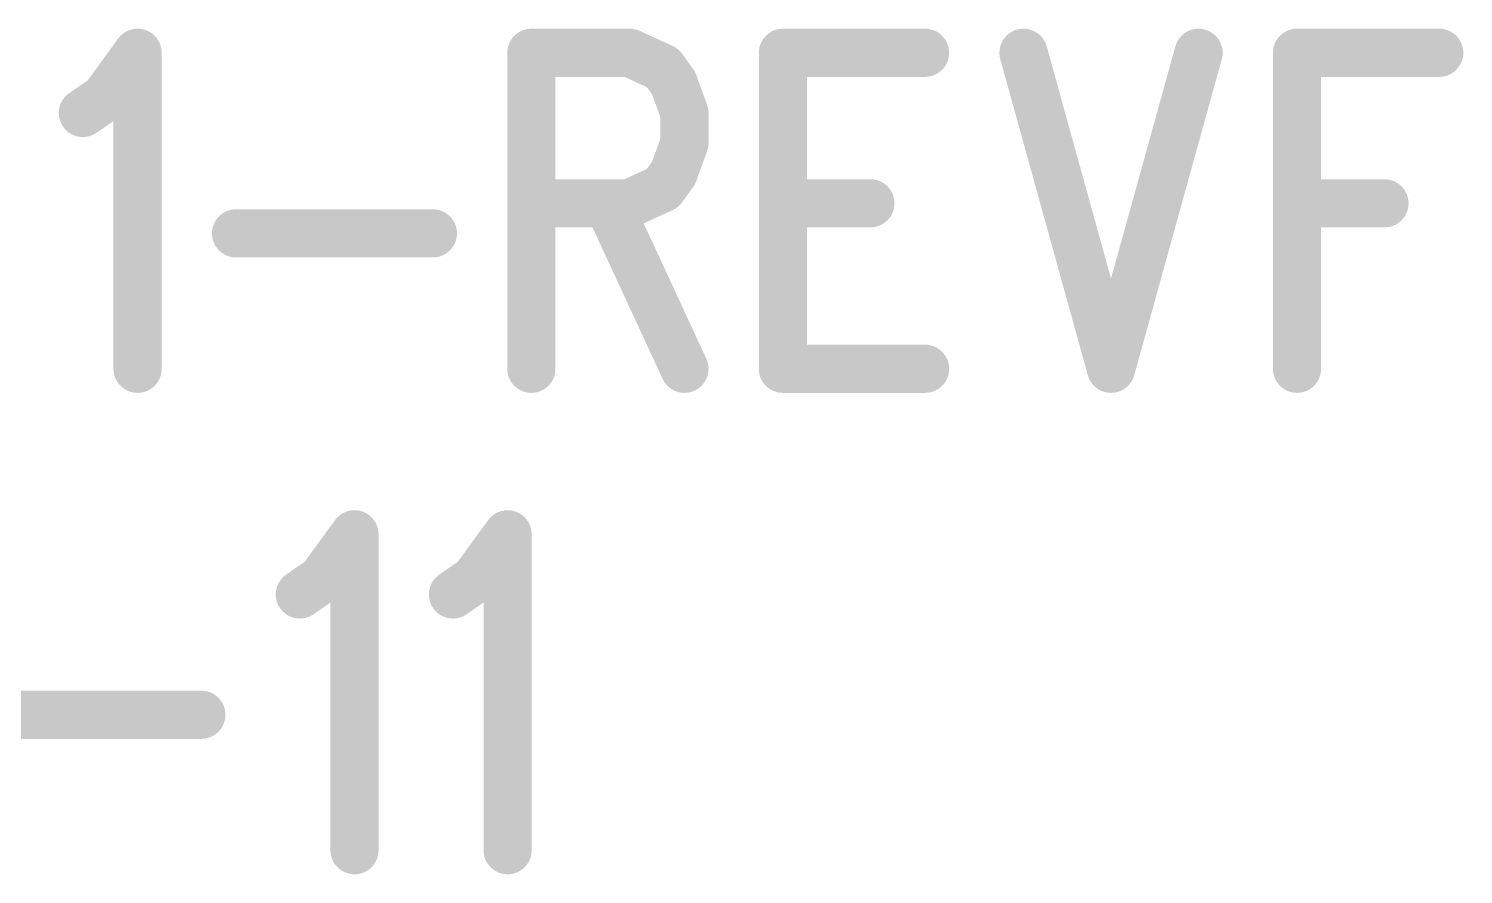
# Model space of a CAD drawing. Extents: x 100 to 144.1, y 92.5 to 144.1.
# Drawn here: x 131.387 to 135.858, y 126.089 to 128.724 of the extents above; entities that cross this region are included whole.
import ezdxf

# ---------------------------------------------------------------- set-up
doc = ezdxf.new("R2010")
doc.units = 0
doc.layers.get('0').update_dxf_attribs({"linetype": 'CONTINUOUS'})
doc.layers.add('SILK-TOP_PHO', color=5, linetype='CONTINUOUS')

# ---------------------------------------------------------------- blocks, each defined once
blk = doc.blocks.new('ROUND_61')
at = {"const_width": 0.075056}
blk.add_lwpolyline([(-0.037528, 0, 1), (0.037528, 0, 1)], format="xyb", close=True, dxfattribs=at)

msp = doc.modelspace()

# ---------------------------------------------------------------- linework, layer by layer
at = {"layer": 'SILK-TOP_PHO', "const_width": 0.150114}
for points in [[(131.623816, 128.507744), (131.726178, 128.64846)], [(131.726178, 128.64846), (131.726178, 127.663956)], [(132.953506, 128.64846), (132.953506, 127.663956)], [(132.953506, 128.64846), (133.260338, 128.64846)], [(133.260338, 128.64846), (133.362446, 128.60147)], [(133.737604, 128.64846), (133.737604, 127.663956)], [(133.737604, 128.64846), (134.18058, 128.64846)], [(134.487412, 128.64846), (134.760208, 127.663956)], [(135.033004, 128.64846), (134.760208, 127.663956)], [(135.339836, 128.64846), (135.339836, 127.663956)], [(135.339836, 128.64846), (135.783066, 128.64846)], [(133.362446, 128.60147), (133.396482, 128.554734)], [(133.396482, 128.554734), (133.430772, 128.461008)], [(131.555744, 128.461008), (131.623816, 128.507744)], [(133.430772, 128.461008), (133.430772, 128.367282)], [(133.430772, 128.367282), (133.396482, 128.273556)], [(133.396482, 128.273556), (133.362446, 128.226566)], [(133.362446, 128.226566), (133.260338, 128.179576)], [(133.260338, 128.179576), (132.953506, 128.179576)], [(133.192012, 128.179576), (133.430772, 127.663956)], [(133.737604, 128.179576), (134.010146, 128.179576)], [(135.339836, 128.179576), (135.612378, 128.179576)], [(132.03301, 128.08585), (132.646674, 128.08585)], [(133.737604, 127.663956), (134.18058, 127.663956)], [(132.299964, 127.007874), (132.402326, 127.148336)], [(132.402326, 127.148336), (132.402326, 126.164086)], [(132.77723, 127.007874), (132.879592, 127.148336)], [(132.879592, 127.148336), (132.879592, 126.164086)], [(132.231892, 126.960884), (132.299964, 127.007874)], [(132.709158, 126.960884), (132.77723, 127.007874)], [(131.311396, 126.58598), (131.92506, 126.58598)]]:
    msp.add_lwpolyline(points, dxfattribs=at)

# ---------------------------------------------------------------- block references
at = {"layer": 'SILK-TOP_PHO'}
for p in [(131.726178, 128.64846), (132.953506, 128.64846), (132.953506, 128.64846), (133.260338, 128.64846), (133.737604, 128.64846), (133.737604, 128.64846), (134.18058, 128.64846), (134.487412, 128.64846), (135.033004, 128.64846), (135.339836, 128.64846), (135.339836, 128.64846), (135.783066, 128.64846), (133.362446, 128.60147), (133.396482, 128.554734), (131.623816, 128.507744), (131.555744, 128.461008), (133.430772, 128.461008), (133.430772, 128.367282), (133.396482, 128.273556), (133.362446, 128.226566), (132.953506, 128.179576), (133.192012, 128.179576), (133.260338, 128.179576), (133.737604, 128.179576), (134.010146, 128.179576), (135.339836, 128.179576), (135.612378, 128.179576), (132.03301, 128.08585), (132.646674, 128.08585), (131.726178, 127.663956), (132.953506, 127.663956), (133.430772, 127.663956), (133.737604, 127.663956), (133.737604, 127.663956), (134.18058, 127.663956), (134.760208, 127.663956), (134.760208, 127.663956), (135.339836, 127.663956), (132.402326, 127.148336), (132.879592, 127.148336), (132.299964, 127.007874), (132.77723, 127.007874), (132.231892, 126.960884), (132.709158, 126.960884), (131.92506, 126.58598), (132.402326, 126.164086), (132.879592, 126.164086)]:
    msp.add_blockref('ROUND_61', p, dxfattribs=at)

doc.saveas('drawing.dxf')
